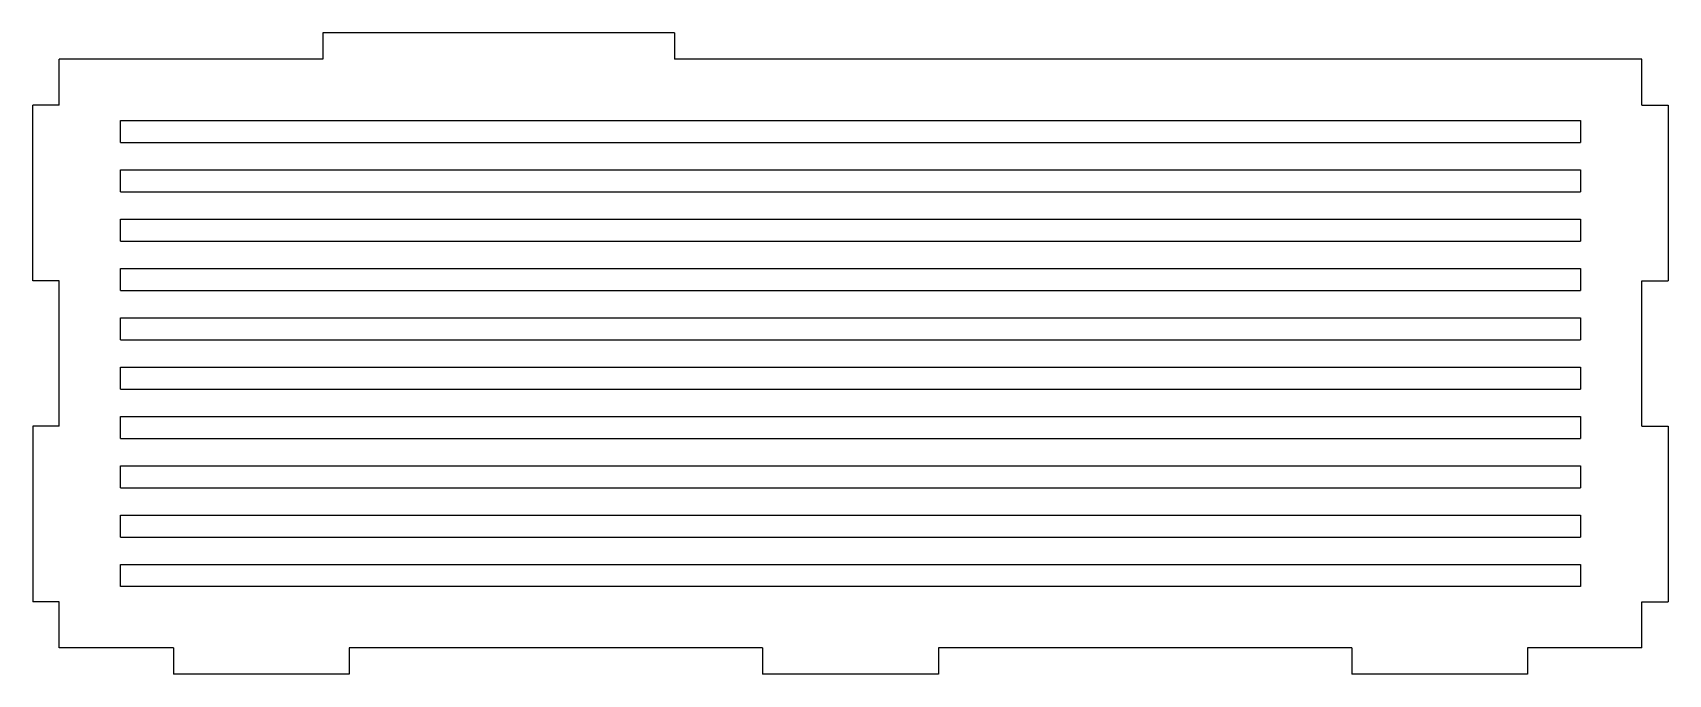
# Model space of a CAD drawing. Extents: x -118 to 68, y -70 to 3.
import ezdxf

# ---------------------------------------------------------------- set-up
doc = ezdxf.new("R2010")
doc.units = 0
doc.layers.add('VISIBLE', color=7, linetype='CONTINUOUS')

msp = doc.modelspace()

# ---------------------------------------------------------------- linework, layer by layer
at = {"layer": 'VISIBLE'}
for p, q in [((-45, 3), (-85, 3)), ((-85, 3), (-85, 0)), ((-45, 3), (-45, 0)), ((-85, 0), (-115, 0)), ((-115, -5.25), (-115, 0)), ((65, 0), (-45, 0)), ((65, -5.25), (65, 0)), ((-115, -5.25), (-118, -5.25)), ((-118, -25.25), (-118, -5.25)), ((65, -5.25), (68, -5.25)), ((68, -5.25), (68, -25.25)), ((-108, -7), (58, -7)), ((-108, -9.5), (-108, -7)), ((58, -7), (58, -9.5)), ((-108, -9.5), (58, -9.5)), ((-108, -12.612), (58, -12.612)), ((-108, -15.112), (-108, -12.612)), ((58, -12.612), (58, -15.112)), ((-108, -15.112), (58, -15.112)), ((-108, -18.224), (58, -18.224)), ((-108, -20.724), (-108, -18.224)), ((58, -18.224), (58, -20.724)), ((-108, -20.724), (58, -20.724)), ((-108, -23.836), (58, -23.836)), ((-108, -26.336), (-108, -23.836)), ((58, -23.836), (58, -26.336)), ((-115, -25.25), (-118, -25.25)), ((-115, -41.75), (-115, -25.25)), ((65, -41.75), (65, -25.25)), ((65, -25.25), (68, -25.25)), ((-108, -26.336), (58, -26.336)), ((-108, -29.448), (58, -29.448)), ((-108, -31.948), (-108, -29.448)), ((58, -29.448), (58, -31.948)), ((-108, -31.948), (58, -31.948)), ((-108, -35.06), (58, -35.06)), ((-108, -37.56), (-108, -35.06)), ((58, -35.06), (58, -37.56)), ((-108, -37.56), (58, -37.56)), ((-108, -40.672), (58, -40.672)), ((-108, -43.172), (-108, -40.672)), ((58, -40.672), (58, -43.172)), ((-115, -41.75), (-118, -41.75)), ((-118, -41.75), (-118, -61.75)), ((65, -41.75), (68, -41.75)), ((68, -41.75), (68, -61.75)), ((-108, -43.172), (58, -43.172)), ((-108, -46.284), (58, -46.284)), ((-108, -48.784), (-108, -46.284)), ((58, -46.284), (58, -48.784)), ((-108, -48.784), (58, -48.784)), ((-108, -51.896), (58, -51.896)), ((-108, -54.396), (-108, -51.896)), ((58, -51.896), (58, -54.396)), ((-108, -54.396), (58, -54.396)), ((-108, -60), (-108, -57.508)), ((-108, -57.508), (58, -57.508)), ((58, -57.508), (58, -60)), ((58, -60), (-108, -60)), ((-115, -61.75), (-118, -61.75)), ((-115, -67), (-115, -61.75)), ((65, -67), (65, -61.75)), ((65, -61.75), (68, -61.75)), ((-102, -67), (-115, -67)), ((-102, -67), (-102, -70)), ((-82, -67), (-82, -70)), ((-35, -67), (-82, -67)), ((-35, -67), (-35, -70)), ((32, -67), (-15, -67)), ((-15, -67), (-15, -70)), ((32, -67), (32, -70)), ((52, -67), (52, -70)), ((65, -67), (52, -67)), ((-82, -70), (-102, -70)), ((-15, -70), (-35, -70)), ((52, -70), (32, -70))]:
    msp.add_line(p, q, dxfattribs=at)

doc.saveas('drawing.dxf')
